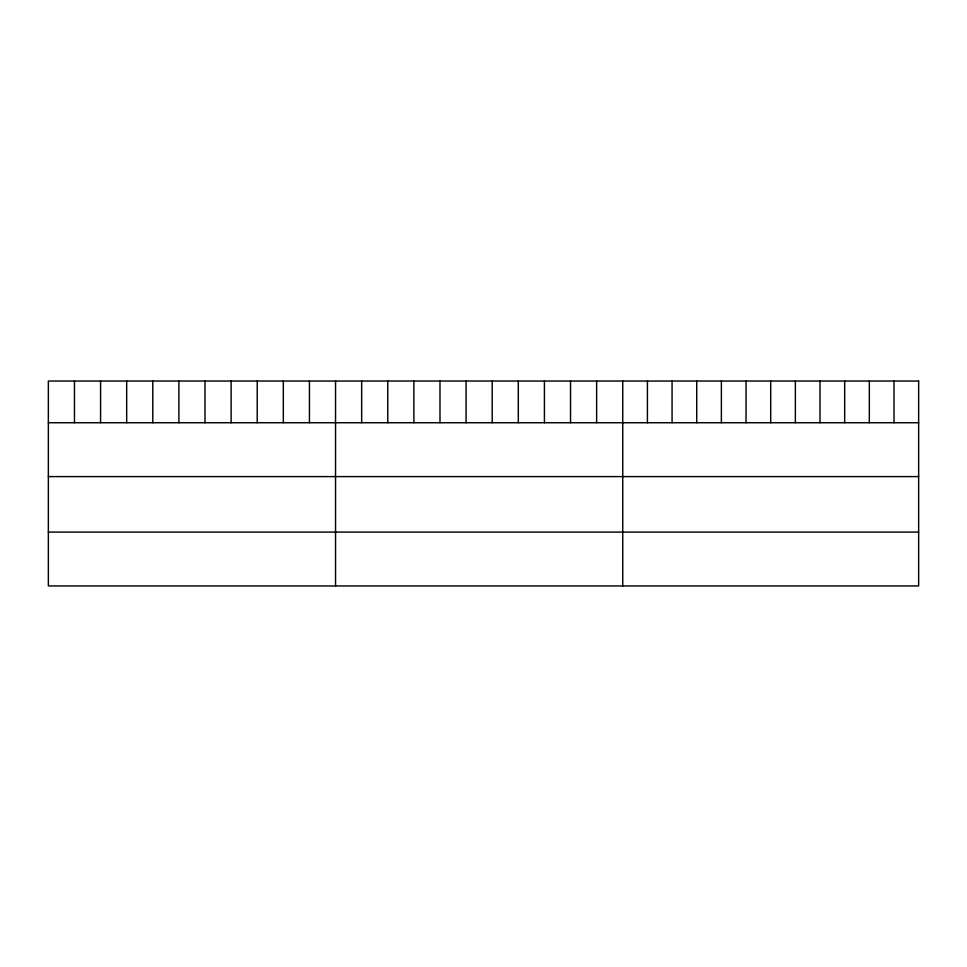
<?xml version="1.0" encoding="UTF-8"?>
<svg xmlns="http://www.w3.org/2000/svg" width="967" height="967" viewBox="0 0 967 967"><rect width="100%" height="100%" fill="white"/><g stroke="black" fill="none" stroke-linecap="round" stroke-linejoin="round"><path stroke-width="1.45" d="M48.35 422.736L918.65 422.736M48.35 476.598L918.65 476.598M48.35 532.092L918.65 532.092M893.991 381.046L893.991 422.736M869.333 381.046L869.333 422.736M844.674 381.046L844.674 422.736M820.016 381.046L820.016 422.736M795.357 381.046L795.357 422.736M770.699 381.046L770.699 422.736M746.041 381.046L746.041 422.736M721.382 381.046L721.382 422.736M696.723 381.046L696.723 422.736M672.065 381.046L672.065 422.736M647.407 381.046L647.407 422.736M622.748 381.046L622.748 585.954M596.639 381.046L596.639 422.736M570.53 381.046L570.53 422.736M544.421 381.046L544.421 422.736M518.312 381.046L518.312 422.736M492.203 381.046L492.203 422.736M466.094 381.046L466.094 422.736M439.985 381.046L439.985 422.736M413.876 381.046L413.876 422.736M387.767 381.046L387.767 422.736M361.658 381.046L361.658 422.736M335.549 381.046L335.549 585.954M309.44 381.046L309.44 422.736M283.331 381.046L283.331 422.736M257.222 381.046L257.222 422.736M231.113 381.046L231.113 422.736M205.004 381.046L205.004 422.736M178.895 381.046L178.895 422.736M152.786 381.046L152.786 422.736M126.677 381.046L126.677 422.736M100.568 381.046L100.568 422.736M74.459 381.046L74.459 422.736M918.65 381.046L48.35 381.046L48.35 585.954L918.65 585.954L918.65 381.046"/></g></svg>
